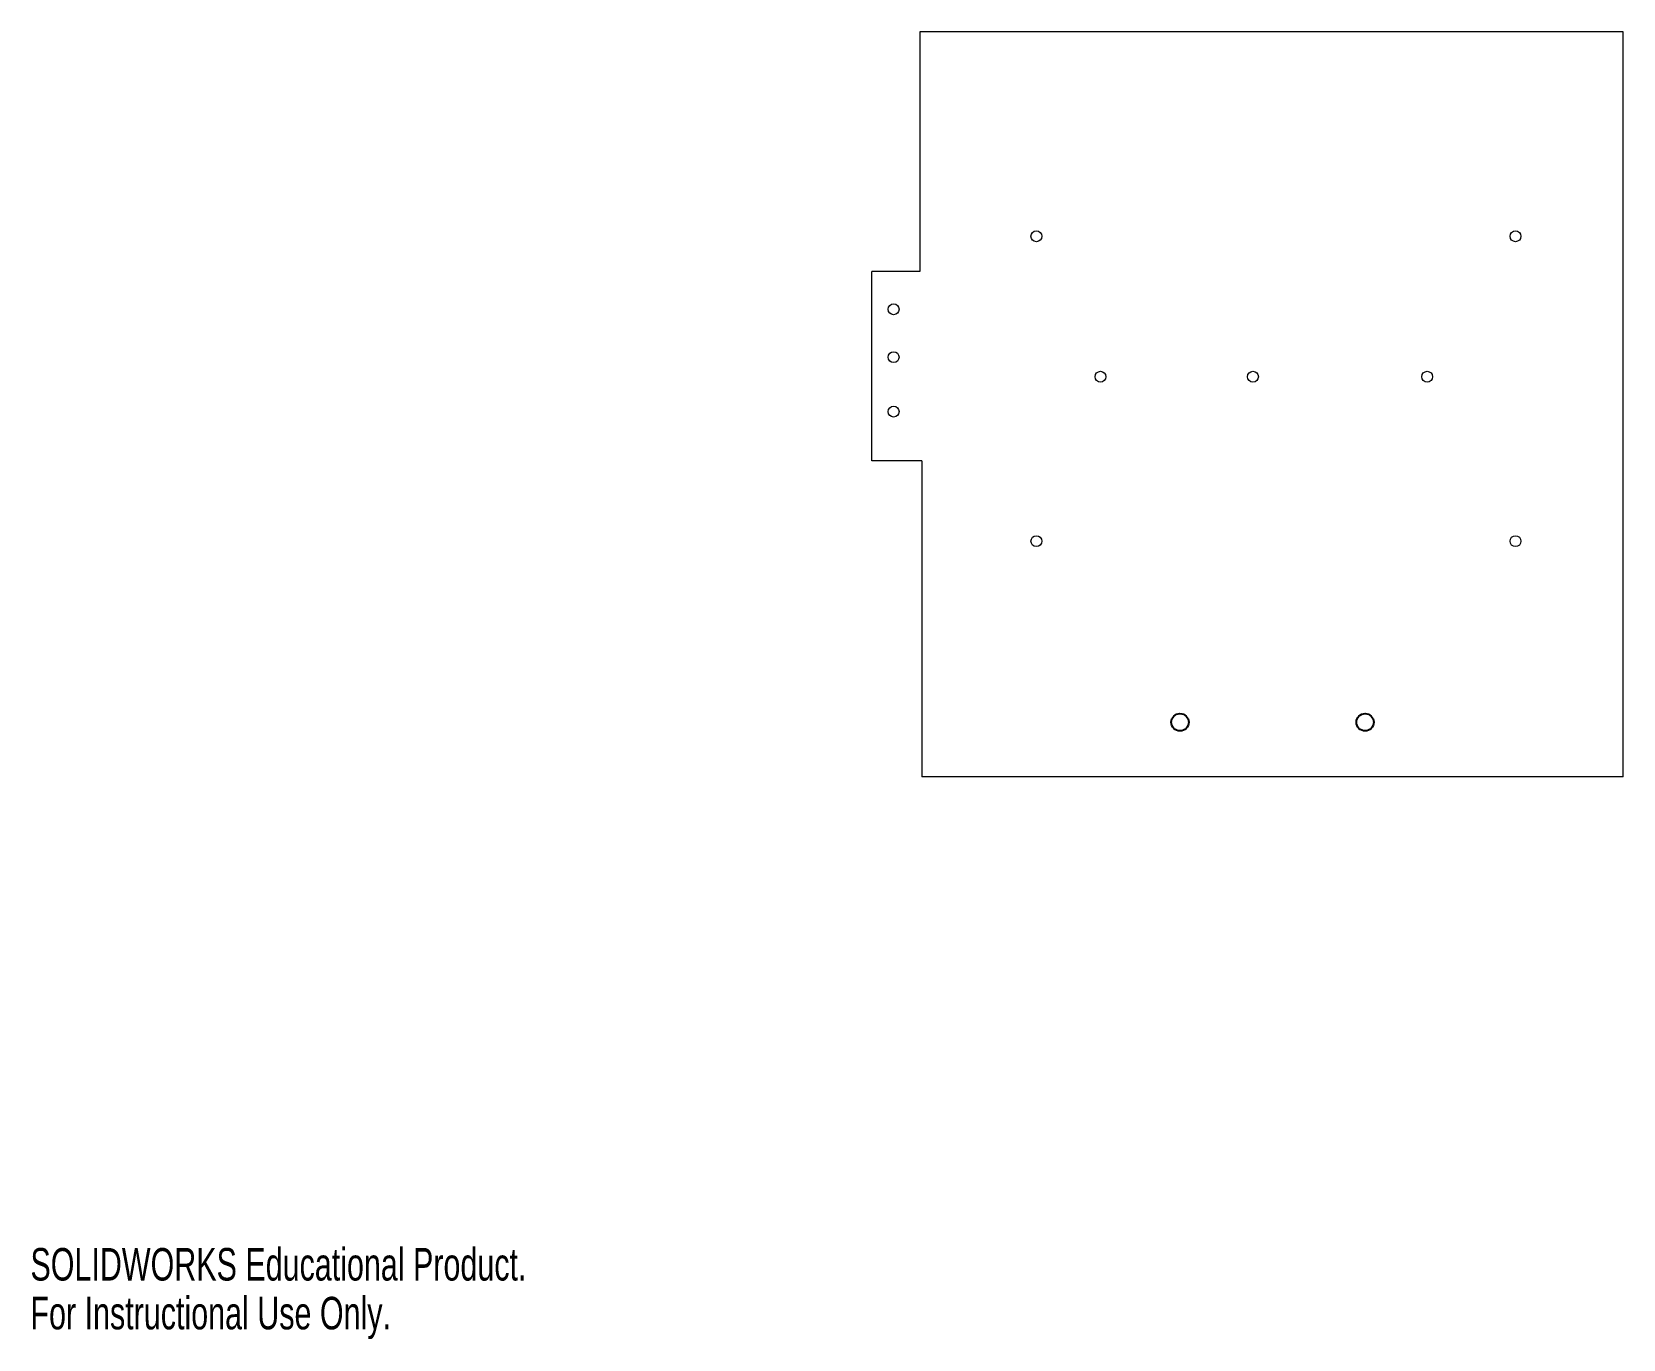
# Model space of a CAD drawing. Header units: millimetres. Extents: x 1 to 731, y 0 to 600.
import ezdxf

# ---------------------------------------------------------------- set-up
doc = ezdxf.new("R2010")
doc.units = ezdxf.units.MM
doc.layers.add('SLD-0', color=179, linetype='Continuous')
doc.styles.add('SLDTEXTSTYLE0', font='TXT', dxfattribs={"width": 0.7})

msp = doc.modelspace()

# ---------------------------------------------------------------- linework, layer by layer
at = {"layer": 'SLD-0', "color": 1, "lineweight": 18}
for p, q in [((731.32, 600.07), (408.32, 600.07)), ((408.32, 600.07), (408.32, 490.07)), ((731.32, 258.07), (731.32, 600.07)), ((408.32, 490.07), (386.32, 490.07)), ((386.32, 403.07), (386.32, 490.07)), ((409.32, 403.07), (386.32, 403.07)), ((409.32, 403.07), (409.32, 258.07)), ((731.32, 258.07), (409.32, 258.07))]:
    msp.add_line(p, q, dxfattribs=at)
for centre in [(461.88, 506.21), (681.88, 506.21), (396.32, 472.69), (396.32, 450.69), (491.32, 441.69), (561.32, 441.69), (641.32, 441.69), (396.32, 425.69), (461.88, 366.21), (681.88, 366.21)]:
    msp.add_circle(centre, 2.5, dxfattribs=at)
at = {"layer": 'SLD-0'}
for centre in [(527.82, 283.07), (612.82, 283.07)]:
    msp.add_circle(centre, 4, dxfattribs=at)

# ---------------------------------------------------------------- texts
at = {"color": 7, "linetype": 'Continuous', "char_height": 14.9403, "attachment_point": 1, "style": 'SLDTEXTSTYLE0'}
for s, insert in [('SOLIDWORKS Educational Product.', (0, 41.67)), ('For Instructional Use Only.', (0, 19.26))]:
    msp.add_mtext(s, dxfattribs=dict(at, insert=insert))

doc.saveas('drawing.dxf')
